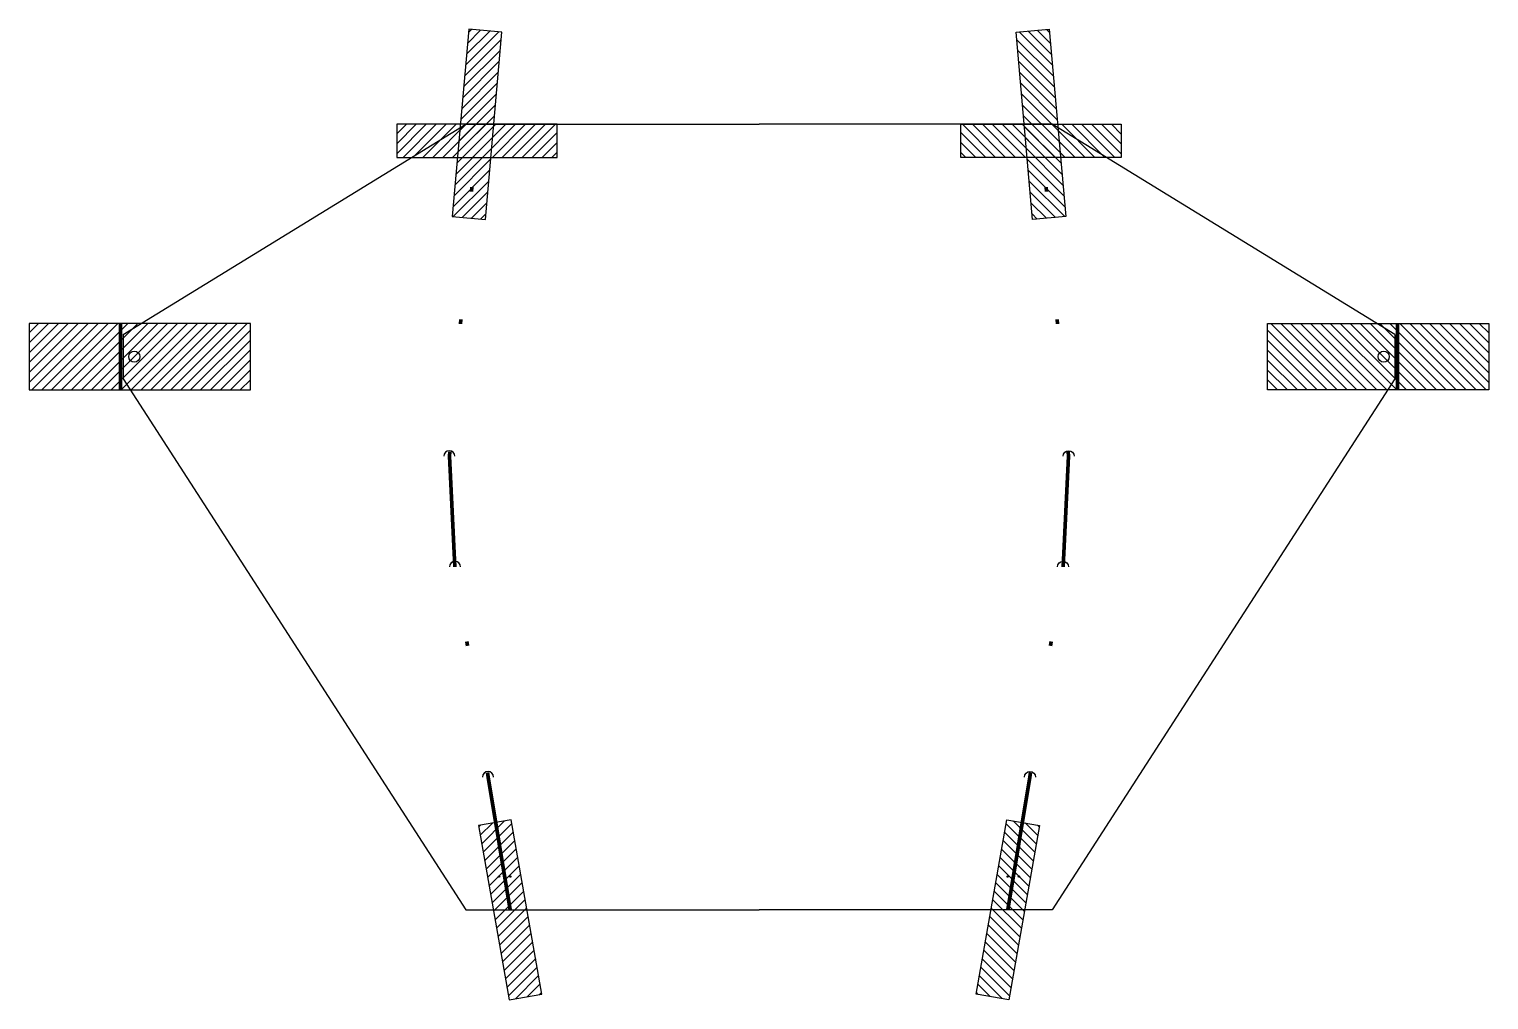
# Model space of a CAD drawing. Header units: inches. Extents: x -9.9 to 23.1, y -19.8 to 2.1.
import ezdxf

# ---------------------------------------------------------------- set-up
doc = ezdxf.new("R2010")
doc.units = ezdxf.units.IN
doc.linetypes.add('ACAD_ISO07W100', pattern=[3, 0.1, -2.9])
for name, color, linetype, lineweight, true_color in [('clear tape', 9, 'Continuous', 25, 0xc0c0c0), ('eighth inch dowels', 56, 'Continuous', 211, 0x808000), ('eighth inch dowels ... eighth inch dowels front', 56, 'ACAD_ISO07W100', 211, 0x808000), ('Main sheet cuts', 1, 'Continuous', 25, 0xff0000), ('paper tape', 4, 'Continuous', 25, 0x00ffff)]:
    doc.layers.add(name, color=color, linetype=linetype, lineweight=lineweight, true_color=true_color)

# ---------------------------------------------------------------- blocks, each defined once
blk = doc.blocks.new('Horizontal top tape')
at = {"layer": 'paper tape'}
h = blk.add_hatch(dxfattribs=at)
h.set_pattern_fill('ANSI31', color=256, scale=0.05, style=0, pattern_type=0)
h.paths.add_polyline_path([(1.8125, -0.75), (1.8125, 0), (-1.8125, 0), (-1.8125, -0.75)], flags=0)
for p, q in [((1.8125, 0), (-1.8125, 0)), ((-1.8125, 0), (-1.8125, -0.75)), ((1.8125, -0.75), (1.8125, 0)), ((-1.8125, -0.75), (1.8125, -0.75))]:
    blk.add_line(p, q, dxfattribs=at)
blk = doc.blocks.new('Spar')
at = {"layer": 'eighth inch dowels'}
for p, q in [((-0.5, -10), (-0.625, -7.5)), ((0.75, -17.75), (0.25, -14.75))]:
    blk.add_line(p, q, dxfattribs=at)
at = {"layer": 'eighth inch dowels ... eighth inch dowels front'}
for p, q in [((-0.625, -7.5), (0, 0)), ((0.25, -14.75), (-0.5, -10))]:
    blk.add_line(p, q, dxfattribs=at)
blk = doc.blocks.new('Main Sheet half')
at = {"layer": 'Main sheet cuts'}
for p, q in [((-7.75, -4.75), (0, 0)), ((0, 0), (6.625, 0)), ((-7.75, -4.75), (-7.75, -5.75)), ((-7.75, -5.75), (0, -17.75)), ((0, -17.75), (6.625, -17.75))]:
    blk.add_line(p, q, dxfattribs=at)
blk = doc.blocks.new('vertical top tape')
at = {"layer": 'paper tape'}
h = blk.add_hatch(dxfattribs=at)
h.set_pattern_fill('ANSI31', color=256, scale=0.05, style=0, pattern_type=0)
h.paths.add_polyline_path([(0.188, -2.15), (0.559, 2.084), (-0.188, 2.15), (-0.559, -2.084)], flags=0)
for p, q in [((-0.188, 2.15), (-0.559, -2.084)), ((0.559, 2.084), (-0.188, 2.15)), ((0.188, -2.15), (0.559, 2.084)), ((-0.559, -2.084), (0.188, -2.15))]:
    blk.add_line(p, q, dxfattribs=at)
blk = doc.blocks.new('bottom tape')
at = {"layer": 'paper tape'}
h = blk.add_hatch(dxfattribs=at)
h.set_pattern_fill('ANSI31', color=256, scale=0.05, style=0, pattern_type=0)
h.paths.add_polyline_path([(0.022, 2.035), (-0.717, 1.905), (-0.022, -2.035), (0.717, -1.904)], flags=0)
for p, q in [((0.022, 2.035), (-0.717, 1.905)), ((0.717, -1.904), (0.022, 2.035)), ((-0.717, 1.905), (-0.022, -2.035)), ((-0.022, -2.035), (0.717, -1.904))]:
    blk.add_line(p, q, dxfattribs=at)
blk = doc.blocks.new('clear tape')
at = {"layer": 'clear tape'}
h = blk.add_hatch(dxfattribs=at)
h.set_pattern_fill('ANSI31', color=256, scale=0.05, style=0, pattern_type=0)
h.paths.add_polyline_path([(3, 0.75), (-2, 0.75), (-2, -0.75), (3, -0.75)], flags=0)
for p, q in [((3, 0.75), (-2, 0.75)), ((-2, 0.75), (-2, -0.75)), ((3, -0.75), (3, 0.75)), ((-2, -0.75), (3, -0.75))]:
    blk.add_line(p, q, dxfattribs=at)
blk = doc.blocks.new('hemisphere spar slit')
at = {"layer": 'Main sheet cuts'}
blk.add_arc((0, 0), 0.125, 0, 180, dxfattribs=at)

msp = doc.modelspace()

# ---------------------------------------------------------------- hatches: boundary and pattern name
at = {"layer": 'paper tape'}
h = msp.add_hatch(dxfattribs=at)
h.set_pattern_fill('ACAD_ISO02W100', color=256, style=0, pattern_type=0)
h.paths.add_polyline_path([(-1.592, -0.75), (2.033, -0.75), (2.033, 0), (-1.592, 0)], flags=0)
h = msp.add_hatch(dxfattribs=at)
h.set_pattern_fill('ACAD_ISO02W100', color=256, angle=180, style=0, pattern_type=0)
h.set_pattern_definition([(360, (0, 0), (1e-15, 5), [12, -3])])
h.paths.add_polyline_path([(14.842, -0.75), (11.217, -0.75), (11.217, 0), (14.842, 0)], flags=0)

# ---------------------------------------------------------------- linework, layer by layer
at = {"layer": 'eighth inch dowels'}
for p, q in [((-7.813, -6), (-7.813, -4.5)), ((21.062, -6), (21.062, -4.5))]:
    msp.add_line(p, q, dxfattribs=at)
at = {"layer": 'Main sheet cuts'}
for p, q in [((0, 0), (0.25, 0)), ((13.25, 0), (13, 0)), ((0, -17.75), (1, -17.75)), ((13.25, -17.75), (12.25, -17.75))]:
    msp.add_line(p, q, dxfattribs=at)
for centre, radius in [((-7.5, -5.25), 0.125), ((20.75, -5.25), 0.125), ((0.75, -17), 0.0157), ((1, -17), 0.0157), ((12.25, -17), 0.0157), ((12.5, -17), 0.0157)]:
    msp.add_circle(centre, radius, dxfattribs=at)

# ---------------------------------------------------------------- block references
at = {"layer": 'clear tape'}
msp.add_blockref('clear tape', (-7.875, -5.25), dxfattribs=at)
at = {"layer": 'clear tape', "yscale": -1, "rotation": 180}
msp.add_blockref('clear tape', (21.125, -5.25), dxfattribs=at)
at = {"layer": 'eighth inch dowels ... eighth inch dowels front'}
msp.add_blockref('Spar', (0.25, 0), dxfattribs=at)
at = {"layer": 'eighth inch dowels ... eighth inch dowels front', "yscale": -1, "rotation": 180}
msp.add_blockref('Spar', (13, 0), dxfattribs=at)
at = {"layer": 'Main sheet cuts'}
for name, p in [('Main Sheet half', (0, 0)), ('hemisphere spar slit', (-0.375, -7.5)), ('hemisphere spar slit', (-0.25, -10)), ('hemisphere spar slit', (0.5, -14.75))]:
    msp.add_blockref(name, p, dxfattribs=at)
at = {"layer": 'Main sheet cuts', "yscale": -1, "rotation": 180}
for name, p in [('Main Sheet half', (13.25, 0)), ('hemisphere spar slit', (13.625, -7.5)), ('hemisphere spar slit', (13.5, -10)), ('hemisphere spar slit', (12.75, -14.75))]:
    msp.add_blockref(name, p, dxfattribs=at)
at = {"layer": 'paper tape'}
for name, p in [('vertical top tape', (0.25, 0)), ('Horizontal top tape', (0.25, 0)), ('bottom tape', (1, -17.75))]:
    msp.add_blockref(name, p, dxfattribs=at)
at = {"layer": 'paper tape', "yscale": -1, "rotation": 180}
for name, p in [('vertical top tape', (13, 0)), ('Horizontal top tape', (13, 0)), ('bottom tape', (12.25, -17.75))]:
    msp.add_blockref(name, p, dxfattribs=at)

doc.saveas('drawing.dxf')
